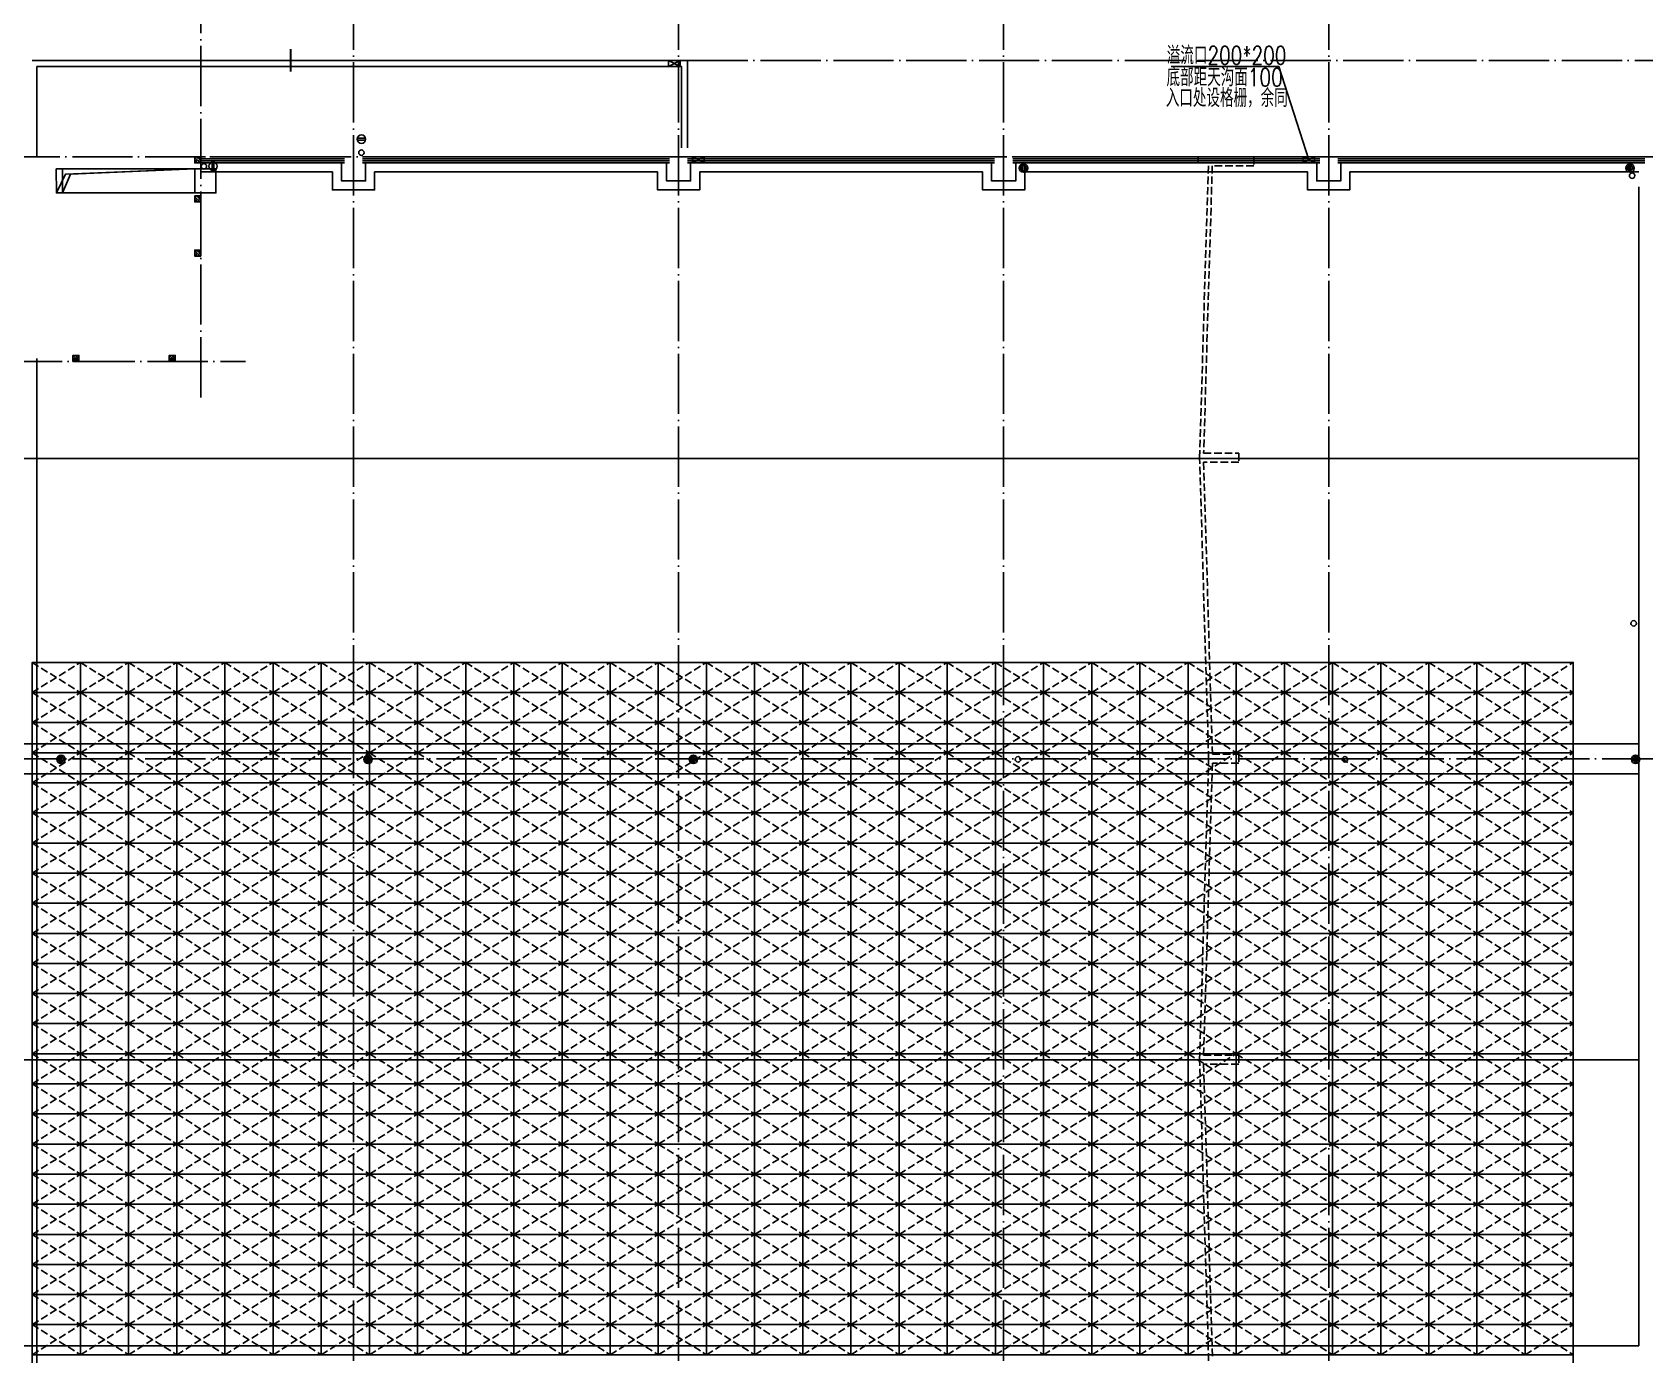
# Model space of a CAD drawing. Extents: x 6843040 to 15500510, y -6507076 to -4940511.
# Drawn here: x 9191530 to 9245105, y -5530302 to -5486363 of the extents above; entities that cross this region are included whole.
import ezdxf

# ---------------------------------------------------------------- set-up
doc = ezdxf.new("R2010")
doc.units = 0
doc.header["$LTSCALE"] = 1000
doc.header["$MEASUREMENT"] = 0
doc.linetypes.add('DASH', pattern=[0.35, 0.25, -0.1])
doc.linetypes.add('DOTE', pattern=[2.42, 2, -0.2, 0.02, -0.2])
for name, color, linetype in [('8', 8, 'Continuous'), ('AXIS', 3, 'Continuous'), ('COLUMN', 10, 'Continuous'), ('DIM_IDEN', 3, 'Continuous'), ('DIM_雨水', 3, 'Continuous'), ('DOTE', 8, 'DOTE'), ('E_LINE_6', 11, 'Continuous'), ('EQUIP_雨水斗', 7, 'Continuous'), ('FLOOR', 9, 'Continuous'), ('plan-1', 40, 'Continuous'), ('PUB_HATCH', 8, 'Continuous'), ('RAIL', 163, 'Continuous'), ('VPIPE-雨水', 4, 'Continuous'), ('建筑细线', 5, 'Continuous')]:
    doc.layers.add(name, color=color, linetype=linetype)
doc.styles.add('_HZTXT', font='SIMPLEX', dxfattribs={"width": 0.9, "bigfont": 'HZTXT'})

# ---------------------------------------------------------------- blocks, each defined once
blk = doc.blocks.new('GF')
at = {"layer": 'PUB_HATCH', "linetype": 'DASH'}
for p, q in [((4750146, -1332007), (4751746, -1331007)), ((4750146, -1331007), (4751746, -1332007))]:
    blk.add_line(p, q, dxfattribs=at)
at = {"layer": 'PUB_HATCH'}
blk.add_lwpolyline([(4751746, -1332007), (4750146, -1332007), (4750146, -1331007), (4751746, -1331007)], close=True, dxfattribs=at)
blk = doc.blocks.new('二层墙剖切符号')
at = {"layer": 'DIM_IDEN', "const_width": 75}
blk.add_lwpolyline([(7722709, -5487675), (7722709, -5486925)], dxfattribs=at)
blk = doc.blocks.new('屋面层构造柱0911')
at = {"layer": 'PUB_HATCH'}
h = blk.add_hatch(dxfattribs=at)
h.set_pattern_fill('钢筋混凝土', color=256, scale=25, angle=90, style=0)
h.set_pattern_definition([(134.999998, (-1384699.676, 809658.72), (-44.194175, -44.194172), []), (140, (-1384699.68, 809658.72), (15.68804, 179.315045), [18.75, -206.25]), (85, (-1384699.68, 809658.72), (-188.048035, -34.68783), [15, -165]), (190.4514, (-1384698.37, 809673.66), (-172.35988, 144.62735), [15.93505, -175.28553]), (136.1842, (-1384749.68, 809658.72), (41.37976, 266.81026), [28.125, -309.375]), (186.6356, (-1384746.23, 809680.95), (-243.52946, 233.66568), [23.90257, -262.92825]), (81.1842, (-1384749.68, 809658.72), (-243.52964, 233.6655), [22.5, -247.5]), (111, (-1384737.18, 809683.72), (100.65473, 149.22676), [18.75, -206.25]), (56, (-1384737.18, 809683.72), (-181.28751, 60.82884), [15, -165]), (161.4514, (-1384728.79, 809696.15), (-80.63262, 210.05566), [15.93505, -175.28553]), (127.499998, (-1384699.676, 809658.72), (-83.223463, 3.039967), [0, -163, 0, -167.5, 0, -165.625]), (97.499998, (-1384699.68, 809658.72), (-98.602926, 65.767388), [0, -95.5, 0, -159.25, 0, -63.125]), (57.499998, (-1384699.676, 809602.97), (5.638722, 133.455609), [0, -62.5, 0, -195, 0, -258.75]), (47.499998, (-1384699.68, 809577.97), (-25.02624, 145.796543), [0, -81.25, 0, -129.5, 0, -183.75])])
edge = h.paths.add_edge_path()
edge.add_line((-1065834, 1077140), (-1065634, 1077140))
edge.add_line((-1065834, 1077140), (-1065834, 1077340))
edge.add_line((-1065834, 1077340), (-1065634, 1077340))
edge.add_line((-1065634, 1077340), (-1065634, 1077140))
h = blk.add_hatch(dxfattribs=at)
h.set_pattern_fill('钢筋混凝土', color=256, scale=25, angle=90, style=0)
h.set_pattern_definition([(134.999998, (-1384699.676, 808358.72), (-44.194175, -44.194172), []), (140, (-1384699.68, 808358.72), (15.68804, 179.315045), [18.75, -206.25]), (85, (-1384699.68, 808358.72), (-188.048035, -34.68783), [15, -165]), (190.4514, (-1384698.37, 808373.66), (-172.35988, 144.62735), [15.93505, -175.28553]), (136.1842, (-1384749.68, 808358.72), (41.37976, 266.81026), [28.125, -309.375]), (186.6356, (-1384746.23, 808380.95), (-243.52946, 233.66568), [23.90257, -262.92825]), (81.1842, (-1384749.68, 808358.72), (-243.52964, 233.6655), [22.5, -247.5]), (111, (-1384737.18, 808383.72), (100.65473, 149.22676), [18.75, -206.25]), (56, (-1384737.18, 808383.72), (-181.28751, 60.82884), [15, -165]), (161.4514, (-1384728.79, 808396.15), (-80.63262, 210.05566), [15.93505, -175.28553]), (127.499998, (-1384699.676, 808358.72), (-83.223463, 3.039967), [0, -163, 0, -167.5, 0, -165.625]), (97.499998, (-1384699.68, 808358.72), (-98.602926, 65.767388), [0, -95.5, 0, -159.25, 0, -63.125]), (57.499998, (-1384699.676, 808302.97), (5.638722, 133.455609), [0, -62.5, 0, -195, 0, -258.75]), (47.499998, (-1384699.68, 808277.97), (-25.02624, 145.796543), [0, -81.25, 0, -129.5, 0, -183.75])])
edge = h.paths.add_edge_path()
edge.add_line((-1065834, 1075840), (-1065634, 1075840))
edge.add_line((-1065834, 1075840), (-1065834, 1076040))
edge.add_line((-1065834, 1076040), (-1065634, 1076040))
edge.add_line((-1065634, 1076040), (-1065634, 1075840))
h = blk.add_hatch(dxfattribs=at)
h.set_pattern_fill('钢筋混凝土', color=256, scale=25, angle=90, style=0)
h.set_pattern_definition([(134.999998, (-1384699.676, 806559.19), (-44.194175, -44.194172), []), (140, (-1384699.68, 806559.19), (15.68804, 179.315045), [18.75, -206.25]), (85, (-1384699.68, 806559.19), (-188.048035, -34.68783), [15, -165]), (190.4514, (-1384698.37, 806574.13), (-172.35988, 144.62735), [15.93505, -175.28553]), (136.1842, (-1384749.68, 806559.2), (41.37976, 266.81026), [28.125, -309.375]), (186.6356, (-1384746.23, 806581.42), (-243.52946, 233.66568), [23.90257, -262.92825]), (81.1842, (-1384749.68, 806559.2), (-243.52964, 233.6655), [22.5, -247.5]), (111, (-1384737.18, 806584.19), (100.65473, 149.22676), [18.75, -206.25]), (56, (-1384737.18, 806584.19), (-181.28751, 60.82884), [15, -165]), (161.4514, (-1384728.79, 806596.63), (-80.63262, 210.05566), [15.93505, -175.28553]), (127.499998, (-1384699.676, 806559.19), (-83.223463, 3.039967), [0, -163, 0, -167.5, 0, -165.625]), (97.499998, (-1384699.68, 806559.19), (-98.602926, 65.767388), [0, -95.5, 0, -159.25, 0, -63.125]), (57.499998, (-1384699.676, 806503.44), (5.638722, 133.455609), [0, -62.5, 0, -195, 0, -258.75]), (47.499998, (-1384699.68, 806478.44), (-25.02624, 145.796543), [0, -81.25, 0, -129.5, 0, -183.75])])
edge = h.paths.add_edge_path()
edge.add_line((-1065834, 1074041), (-1065634, 1074041))
edge.add_line((-1065834, 1074041), (-1065834, 1074241))
edge.add_line((-1065834, 1074241), (-1065634, 1074241))
edge.add_line((-1065634, 1074241), (-1065634, 1074041))
h = blk.add_hatch(dxfattribs=at)
h.set_pattern_fill('钢筋混凝土', color=256, scale=25, angle=90, style=0)
h.set_pattern_definition([(134.999998, (-1377499.696, 803058.72), (-44.194175, -44.194172), []), (140, (-1377499.7, 803058.72), (15.68804, 179.315045), [18.75, -206.25]), (85, (-1377499.7, 803058.72), (-188.048035, -34.68783), [15, -165]), (190.4514, (-1377498.39, 803073.66), (-172.35988, 144.62735), [15.93505, -175.28553]), (136.1842, (-1377549.7, 803058.72), (41.37976, 266.81026), [28.125, -309.375]), (186.6356, (-1377546.25, 803080.95), (-243.52946, 233.66568), [23.90257, -262.92825]), (81.1842, (-1377549.7, 803058.72), (-243.52964, 233.6655), [22.5, -247.5]), (111, (-1377537.2, 803083.72), (100.65473, 149.22676), [18.75, -206.25]), (56, (-1377537.2, 803083.72), (-181.28751, 60.82884), [15, -165]), (161.4514, (-1377528.8, 803096.15), (-80.63262, 210.05566), [15.93505, -175.28553]), (127.499998, (-1377499.696, 803058.72), (-83.223463, 3.039967), [0, -163, 0, -167.5, 0, -165.625]), (97.499998, (-1377499.7, 803058.72), (-98.602926, 65.767388), [0, -95.5, 0, -159.25, 0, -63.125]), (57.499998, (-1377499.696, 803002.97), (5.638722, 133.455609), [0, -62.5, 0, -195, 0, -258.75]), (47.499998, (-1377499.7, 802977.97), (-25.02624, 145.796543), [0, -81.25, 0, -129.5, 0, -183.75])])
edge = h.paths.add_edge_path()
edge.add_line((-1069684, 1070540), (-1069884, 1070540))
edge.add_line((-1069684, 1070540), (-1069684, 1070740))
edge.add_line((-1069684, 1070740), (-1069884, 1070740))
edge.add_line((-1069884, 1070740), (-1069884, 1070540))
h = blk.add_hatch(dxfattribs=at)
h.set_pattern_fill('钢筋混凝土', color=256, scale=25, angle=90, style=0)
h.set_pattern_definition([(134.999998, (-1374299.696, 803058.72), (-44.194175, -44.194172), []), (140, (-1374299.7, 803058.72), (15.68804, 179.315045), [18.75, -206.25]), (85, (-1374299.7, 803058.72), (-188.048035, -34.68783), [15, -165]), (190.4514, (-1374298.39, 803073.66), (-172.35988, 144.62735), [15.93505, -175.28553]), (136.1842, (-1374349.7, 803058.72), (41.37976, 266.81026), [28.125, -309.375]), (186.6356, (-1374346.25, 803080.95), (-243.52946, 233.66568), [23.90257, -262.92825]), (81.1842, (-1374349.7, 803058.72), (-243.52964, 233.6655), [22.5, -247.5]), (111, (-1374337.2, 803083.72), (100.65473, 149.22676), [18.75, -206.25]), (56, (-1374337.2, 803083.72), (-181.28751, 60.82884), [15, -165]), (161.4514, (-1374328.8, 803096.15), (-80.63262, 210.05566), [15.93505, -175.28553]), (127.499998, (-1374299.696, 803058.72), (-83.223463, 3.039967), [0, -163, 0, -167.5, 0, -165.625]), (97.499998, (-1374299.7, 803058.72), (-98.602926, 65.767388), [0, -95.5, 0, -159.25, 0, -63.125]), (57.499998, (-1374299.696, 803002.97), (5.638722, 133.455609), [0, -62.5, 0, -195, 0, -258.75]), (47.499998, (-1374299.7, 802977.97), (-25.02624, 145.796543), [0, -81.25, 0, -129.5, 0, -183.75])])
edge = h.paths.add_edge_path()
edge.add_line((-1066484, 1070540), (-1066684, 1070540))
edge.add_line((-1066484, 1070540), (-1066484, 1070740))
edge.add_line((-1066484, 1070740), (-1066684, 1070740))
edge.add_line((-1066684, 1070740), (-1066684, 1070540))
at = {"layer": 'COLUMN'}
for points in [[(-1065634, 1077140), (-1065834, 1077140), (-1065834, 1077340), (-1065634, 1077340)], [(-1065634, 1075840), (-1065834, 1075840), (-1065834, 1076040), (-1065634, 1076040)], [(-1065634, 1074041), (-1065834, 1074041), (-1065834, 1074241), (-1065634, 1074241)], [(-1069884, 1070540), (-1069684, 1070540), (-1069684, 1070740), (-1069884, 1070740)], [(-1066684, 1070540), (-1066484, 1070540), (-1066484, 1070740), (-1066684, 1070740)]]:
    blk.add_lwpolyline(points, close=True, dxfattribs=at)
blk = doc.blocks.new('$TwtSys$00000139')
at = {"color": 7}
for p, q in [((-19, 92, 0), (-19, -92, 0)), ((19, 92, 0), (19, -92, 0))]:
    blk.add_line(p, q, dxfattribs=at)
blk.add_circle((0, 0, 0), 93.8)
blk = doc.blocks.new('屋面层排水')
at = {"layer": '8', "color": 7, "true_color": 0xffffff}
for p, q in [((9213057, -5487502), (9212670, -5487302)), ((9213057, -5487302), (9212670, -5487502)), ((9213854, -5490702), (9213467, -5490502)), ((9213854, -5490502), (9213467, -5490702)), ((9234139, -5490702), (9233752, -5490502)), ((9234139, -5490502), (9233752, -5490702))]:
    blk.add_line(p, q, dxfattribs=at)
at = {"layer": '8', "color": 7, "const_width": 50}
for points in [[(9213057, -5487502), (9213057, -5487302), (9212670, -5487302), (9212670, -5487502)], [(9213854, -5490702), (9213854, -5490502), (9213467, -5490502), (9213467, -5490702)], [(9234139, -5490702), (9234139, -5490502), (9233752, -5490502), (9233752, -5490702)]]:
    blk.add_lwpolyline(points, close=True, dxfattribs=at)
at = {"layer": 'DIM_雨水'}
for q in [(9229376, -5487504), (9233945, -5490602)]:
    blk.add_line((9232950, -5487504), q, dxfattribs=at)
at = {"layer": 'VPIPE-雨水'}
for centre in [(9202466, -5490364), (9197234, -5490818), (9224464, -5490875), (9244617, -5490875), (9244687, -5491127), (9244738, -5506002), (9192487, -5510520), (9202688, -5510520), (9213495, -5510520), (9224282, -5510520), (9235144, -5510520), (9244803, -5510520)]:
    blk.add_circle(centre, 90, dxfattribs=at)
at = {"layer": 'EQUIP_雨水斗', "xscale": 1.5, "yscale": 1.5, "zscale": 1.5, "rotation": 270}
blk.add_blockref('$TwtSys$00000139', (9202466, -5489915), dxfattribs=at)
at = {"layer": 'EQUIP_雨水斗', "xscale": 1.5, "yscale": 1.5, "zscale": 1.5}
for p in [(9197536, -5490818), (9224464, -5490875), (9244617, -5490875), (9192487, -5510520), (9202688, -5510520), (9213495, -5510520), (9244803, -5510520)]:
    blk.add_blockref('$TwtSys$00000139', p, dxfattribs=at)
at = {"layer": 'DIM_雨水', "style": '_HZTXT', "width": 0.75}
for s, p in [('溢流口200*200', (9229226, -5487430)), ('底部距天沟面100', (9229218, -5488159)), ('入口处设格栅，余同', (9229193, -5488846))]:
    blk.add_text(s, height=600, dxfattribs=at).set_placement(p)

msp = doc.modelspace()

# ---------------------------------------------------------------- linework, layer by layer
for points in [[(9191530.3, -5487302), (9213305.3, -5487302), (9213305.3, -5490202)], [(9191680.3, -5487502), (9213105.3, -5487502), (9213105.3, -5490202)]]:
    msp.add_lwpolyline(points)
msp.add_lwpolyline([(9242730.8, -5548302), (9191530.4, -5548301.9), (9191530.4, -5507301.1), (9242730.8, -5507301.1)], close=True)
at = {"layer": 'AXIS'}
for points in [[(9197130.3, -5490702.3), (9201805.3, -5490702.5), (9201805.3, -5491302), (9202605.3, -5491302), (9202605.3, -5490702), (9212605.3, -5490702.5), (9212605.3, -5491302), (9213405.3, -5491302), (9213405.3, -5490702), (9223405.3, -5490702.5), (9223405.3, -5491302.1), (9224205.3, -5491301.9), (9224205.3, -5490701.8), (9234205.3, -5490702.5), (9234205.3, -5491302), (9235005.3, -5491302), (9235005.3, -5490702), (9244905.3, -5490702)], [(9197130.3, -5491002.3), (9201505.3, -5491002.5), (9201505.3, -5491602), (9202905.3, -5491602), (9202905.3, -5491002)], [(9202905.3, -5491002), (9212305.3, -5491002.5), (9212305.3, -5491602), (9213705.3, -5491602), (9213705.3, -5491002), (9223105.3, -5491002.5), (9223105.3, -5491602.2), (9224505.3, -5491601.8), (9224505.3, -5491001.8), (9233905.3, -5491002.5), (9233905.3, -5491602), (9235305.3, -5491602), (9235305.3, -5491002), (9244905.3, -5491002)], [(9137807.9, -5500527.1), (9244905.7, -5500526.7)], [(9131405.3, -5510002.4), (9244907.9, -5510002)], [(9131705.3, -5511002.4), (9244907.9, -5511002)], [(9126805.3, -5520502.4), (9244905.3, -5520502)], [(9126805.3, -5520902), (9127705.3, -5520902), (9127705.3, -5521201.2), (9131705.3, -5521201.2), (9131705.3, -5530002.4), (9244905.3, -5530002)]]:
    msp.add_lwpolyline(points, dxfattribs=at)
at = {"layer": 'DOTE'}
for p, q in [((9197130.3, -5498497.6), (9197130.3, -5485702.5)), ((9202205.3, -5554702), (9202205.3, -5485702.5)), ((9213005.3, -5554702), (9213005.3, -5485702.5)), ((9223805.3, -5554702), (9223805.3, -5485702.5)), ((9234605.3, -5554702), (9234605.3, -5485702.5)), ((9191530.3, -5487302), (9257205.3, -5487302)), ((9125105.3, -5490502), (9257205.3, -5490502)), ((9185680.3, -5497302), (9198614.2, -5497302)), ((9125105.3, -5510502), (9257205.3, -5510502))]:
    msp.add_line(p, q, dxfattribs=at)
at = {"layer": 'E_LINE_6'}
for points in [[(9192330.6, -5491702), (9196930.3, -5491702), (9196930.3, -5490902), (9192330.3, -5490902), (9192330.6, -5491702), (9192629.9, -5491080.2), (9196930.3, -5490902)], [(9192530.3, -5491702), (9197630.3, -5491702), (9197630.3, -5490902), (9192530.3, -5490902), (9192530.3, -5491702), (9192800.5, -5491076.7), (9196930.3, -5490902)]]:
    msp.add_lwpolyline(points, dxfattribs=at)
at = {"layer": 'FLOOR'}
for points in [[(9191680.3, -5487502), (9191680.3, -5490502.2)], [(9201905.3, -5490702), (9197130.3, -5490701.8)], [(9201905.3, -5490502), (9197430.3, -5490501.8)], [(9212705.3, -5490502), (9202505.3, -5490501.5)], [(9212705.3, -5490702), (9202505.3, -5490701.5)], [(9223505.3, -5490502), (9213305.3, -5490502)], [(9223505.3, -5490702.5), (9213305.3, -5490702)], [(9234305.3, -5490502.5), (9224105.3, -5490502)], [(9234305.3, -5490702), (9224105.3, -5490701.5)], [(9245105.3, -5490502), (9234905.3, -5490501.5)], [(9245105.3, -5490702), (9234905.3, -5490701.5)], [(9244905.3, -5491502), (9244905.3, -5530002.4)], [(9191680.3, -5497202), (9191680.3, -5549901.8)]]:
    msp.add_lwpolyline(points, dxfattribs=at)
at = {"layer": 'FLOOR', "linetype": 'DASH'}
for points in [[(9230265, -5490501.7), (9232115.1, -5490501.7), (9232115.1, -5490801.7), (9230736.1, -5490801.7), (9230449.6, -5500351.7), (9231615, -5500351.7), (9231615, -5500651.7), (9230449.6, -5500651.7), (9230740.6, -5510351.7), (9231615.1, -5510351.7), (9231615.1, -5510651.7), (9230740.6, -5510651.7), (9230449.6, -5520351.7), (9231615, -5520351.7), (9231615, -5520651.7), (9230449.6, -5520651.7), (9230740.6, -5530351.7)], [(9230615, -5530501.7), (9230315, -5520501.7), (9230615, -5510501.7), (9230315, -5500501.7), (9230609, -5490701.7), (9230265, -5490701.7), (9230265, -5490501.7)]]:
    msp.add_lwpolyline(points, dxfattribs=at)
at = {"layer": 'RAIL'}
for points in [[(9201905.3, -5490572), (9197130.3, -5490571.8)], [(9201905.3, -5490632), (9197130.3, -5490631.8)], [(9212705.3, -5490572), (9202505.3, -5490571.5)], [(9212705.3, -5490632), (9202505.3, -5490631.5)], [(9223505.3, -5490572.5), (9213305.3, -5490572)], [(9223505.3, -5490632.5), (9213305.3, -5490632)], [(9234305.3, -5490572.5), (9224105.3, -5490572)], [(9234305.3, -5490632.5), (9224105.3, -5490632)], [(9245105.3, -5490572), (9234905.3, -5490571.5)], [(9245105.3, -5490632), (9234905.3, -5490631.5)]]:
    msp.add_lwpolyline(points, dxfattribs=at)

# ---------------------------------------------------------------- block references
for p in [(4441385.2, -4176294.3), (4442985.2, -4176294.3), (4444585.2, -4176294.3), (4446185.3, -4176294.3), (4447785.3, -4176294.3), (4449385.3, -4176294.3), (4450985.3, -4176294.3), (4452585.3, -4176294.3), (4454185.3, -4176294.3), (4455785.3, -4176294.3), (4457385.3, -4176294.3), (4458985.3, -4176294.4), (4460585.5, -4176294.4), (4462185.5, -4176294.4), (4463785.5, -4176294.4), (4465385.5, -4176294.4), (4466985.5, -4176294.4), (4468585.6, -4176294.4), (4470185.6, -4176294.4), (4471785.6, -4176294.4), (4473385.6, -4176294.4), (4474985.6, -4176294.4), (4476585.6, -4176294.4), (4478185.6, -4176294.4), (4479785.6, -4176294.4), (4481385.6, -4176294.4), (4482985.6, -4176294.4), (4484585.6, -4176294.4), (4486185.6, -4176294.4), (4487785.6, -4176294.5), (4489385.6, -4176294.4), (4490985.6, -4176294.4), (4441385.2, -4177294.3), (4442985.2, -4177294.4), (4444585.2, -4177294.3), (4446185.2, -4177294.4), (4447785.2, -4177294.3), (4449385.3, -4177294.4), (4450985.3, -4177294.4), (4452585.3, -4177294.4), (4454185.3, -4177294.4), (4455785.3, -4177294.4), (4457385.3, -4177294.4), (4458985.3, -4177294.4), (4460585.5, -4177294.4), (4462185.5, -4177294.4), (4463785.5, -4177294.4), (4465385.5, -4177294.4), (4466985.5, -4177294.4), (4468585.6, -4177294.4), (4470185.6, -4177294.4), (4471785.6, -4177294.4), (4473385.6, -4177294.4), (4474985.6, -4177294.4), (4476585.6, -4177294.4), (4478185.6, -4177294.4), (4479785.6, -4177294.4), (4481385.6, -4177294.4), (4482985.6, -4177294.5), (4484585.6, -4177294.5), (4486185.6, -4177294.5), (4487785.6, -4177294.5), (4489385.6, -4177294.4), (4490985.6, -4177294.4), (4441385.2, -4178294.4), (4442985.2, -4178294.4), (4444585.2, -4178294.4), (4446185.3, -4178294.4), (4447785.3, -4178294.4), (4449385.3, -4178294.4), (4450985.3, -4178294.4), (4452585.3, -4178294.4), (4454185.3, -4178294.4), (4455785.3, -4178294.4), (4457385.3, -4178294.4), (4458985.4, -4178294.4), (4460585.5, -4178294.4), (4462185.5, -4178294.4), (4463785.5, -4178294.4), (4465385.6, -4178294.4), (4466985.6, -4178294.4), (4468585.6, -4178294.4), (4470185.6, -4178294.4), (4471785.6, -4178294.4), (4473385.6, -4178294.4), (4474985.6, -4178294.4), (4476585.6, -4178294.4), (4478185.6, -4178294.4), (4479785.6, -4178294.5), (4481385.6, -4178294.5), (4482985.6, -4178294.5), (4484585.6, -4178294.5), (4486185.6, -4178294.5), (4487785.6, -4178294.5), (4489385.6, -4178294.4), (4490985.6, -4178294.4), (4441385.2, -4179294.4), (4442985.2, -4179294.5), (4444585.2, -4179294.4), (4446185.2, -4179294.5), (4447785.2, -4179294.4), (4449385.3, -4179294.5), (4450985.3, -4179294.5), (4452585.3, -4179294.5), (4454185.3, -4179294.5), (4455785.3, -4179294.5), (4457385.3, -4179294.5), (4458985.3, -4179294.5), (4460585.4, -4179294.4), (4462185.4, -4179294.5), (4463785.4, -4179294.4), (4465385.5, -4179294.5), (4466985.5, -4179294.4), (4468585.5, -4179294.5), (4470185.5, -4179294.5), (4471785.5, -4179294.5), (4473385.5, -4179294.5), (4474985.5, -4179294.5), (4476585.5, -4179294.5), (4478185.5, -4179294.5), (4479785.5, -4179294.5), (4481385.5, -4179294.5), (4482985.5, -4179294.5), (4484585.5, -4179294.5), (4486185.5, -4179294.5), (4487785.5, -4179294.6), (4489385.5, -4179294.5), (4490985.5, -4179294.5), (4441385.2, -4180294.5), (4442985.2, -4180294.5), (4444585.2, -4180294.5), (4446185.3, -4180294.5), (4447785.3, -4180294.5), (4449385.3, -4180294.5), (4450985.3, -4180294.5), (4452585.3, -4180294.5), (4454185.3, -4180294.5), (4455785.3, -4180294.5), (4457385.3, -4180294.5), (4458985.4, -4180294.5), (4460585.4, -4180294.5), (4462185.5, -4180294.5), (4463785.5, -4180294.5), (4465385.5, -4180294.5), (4466985.5, -4180294.5), (4468585.5, -4180294.5), (4470185.5, -4180294.5), (4471785.5, -4180294.5), (4473385.5, -4180294.5), (4474985.5, -4180294.5), (4476585.5, -4180294.5), (4478185.6, -4180294.5), (4479785.5, -4180294.5), (4481385.5, -4180294.5), (4482985.6, -4180294.5), (4484585.5, -4180294.6), (4486185.5, -4180294.6), (4487785.5, -4180294.6), (4489385.5, -4180294.5), (4490985.5, -4180294.5), (4441385.1, -4181294.5), (4442985.1, -4181294.5), (4444585.1, -4181294.5), (4446185.1, -4181294.5), (4447785.1, -4181294.5), (4449385.1, -4181294.5), (4450985.1, -4181294.5), (4452585.1, -4181294.5), (4454185.1, -4181294.5), (4455785.2, -4181294.5), (4457385.2, -4181294.5), (4458985.2, -4181294.5), (4460585.4, -4181294.5), (4462185.4, -4181294.5), (4463785.4, -4181294.5), (4465385.4, -4181294.5), (4466985.4, -4181294.5), (4468585.4, -4181294.5), (4470185.4, -4181294.5), (4471785.4, -4181294.5), (4473385.4, -4181294.5), (4474985.5, -4181294.5), (4476585.5, -4181294.5), (4478185.5, -4181294.5), (4479785.5, -4181294.6), (4481385.5, -4181294.6), (4482985.5, -4181294.6), (4484585.4, -4181294.6), (4486185.4, -4181294.6), (4487785.5, -4181294.6), (4489385.4, -4181294.5), (4490985.4, -4181294.5), (4441385.1, -4182294.5), (4442985.1, -4182294.5), (4444585.1, -4182294.5), (4446185.1, -4182294.5), (4447785.1, -4182294.5), (4449385.1, -4182294.5), (4450985.1, -4182294.5), (4452585.2, -4182294.5), (4454185.2, -4182294.5), (4455785.2, -4182294.5), (4457385.2, -4182294.5), (4458985.2, -4182294.5), (4460585.4, -4182294.5), (4462185.4, -4182294.5), (4463785.4, -4182294.5), (4465385.4, -4182294.5), (4466985.4, -4182294.5), (4468585.4, -4182294.5), (4470185.4, -4182294.5), (4471785.5, -4182294.5), (4473385.5, -4182294.5), (4474985.5, -4182294.5), (4476585.5, -4182294.5), (4478185.5, -4182294.6), (4479785.5, -4182294.6), (4481385.5, -4182294.6), (4482985.5, -4182294.6), (4484585.5, -4182294.6), (4486185.5, -4182294.6), (4487785.5, -4182294.6), (4489385.4, -4182294.5), (4490985.4, -4182294.5), (4441385.1, -4183294.6), (4442985.1, -4183294.6), (4444585.1, -4183294.6), (4446185.1, -4183294.6), (4447785.1, -4183294.6), (4449385.1, -4183294.6), (4450985.1, -4183294.6), (4452585.1, -4183294.6), (4454185.1, -4183294.6), (4455785.2, -4183294.6), (4457385.2, -4183294.6), (4458985.2, -4183294.6), (4460585.3, -4183294.6), (4462185.3, -4183294.6), (4463785.3, -4183294.6), (4465385.3, -4183294.6), (4466985.3, -4183294.6), (4468585.3, -4183294.6), (4470185.3, -4183294.6), (4471785.4, -4183294.6), (4473385.4, -4183294.6), (4474985.4, -4183294.6), (4476585.4, -4183294.6), (4478185.4, -4183294.6), (4479785.4, -4183294.6), (4481385.4, -4183294.6), (4482985.4, -4183294.6), (4484585.4, -4183294.7), (4486185.4, -4183294.7), (4487785.4, -4183294.7), (4489385.4, -4183294.6), (4490985.4, -4183294.6), (4441385.1, -4184294.6), (4442985.1, -4184294.6), (4444585.1, -4184294.6), (4446185.1, -4184294.6), (4447785.1, -4184294.6), (4449385.1, -4184294.6), (4450985.1, -4184294.6), (4452585.2, -4184294.6), (4454185.2, -4184294.6), (4455785.2, -4184294.6), (4457385.2, -4184294.6), (4458985.2, -4184294.6), (4460585.3, -4184294.6), (4462185.3, -4184294.6), (4463785.3, -4184294.6), (4465385.3, -4184294.6), (4466985.3, -4184294.6), (4468585.4, -4184294.6), (4470185.4, -4184294.6), (4471785.4, -4184294.6), (4473385.4, -4184294.6), (4474985.4, -4184294.6), (4476585.4, -4184294.6), (4478185.4, -4184294.6), (4479785.4, -4184294.6), (4481385.4, -4184294.6), (4482985.4, -4184294.6), (4484585.4, -4184294.7), (4486185.4, -4184294.7), (4487785.4, -4184294.7), (4489385.4, -4184294.6), (4490985.4, -4184294.6), (4441385.2, -4185294.5), (4442985.2, -4185294.5), (4444585.2, -4185294.5), (4446185.2, -4185294.5), (4447785.2, -4185294.5), (4449385.3, -4185294.5), (4450985.3, -4185294.5), (4452585.3, -4185294.5), (4454185.3, -4185294.5), (4455785.3, -4185294.6), (4457385.3, -4185294.6), (4458985.3, -4185294.6), (4460585.5, -4185294.6), (4462185.5, -4185294.6), (4463785.5, -4185294.6), (4465385.5, -4185294.6), (4466985.5, -4185294.6), (4468585.6, -4185294.6), (4470185.6, -4185294.6), (4471785.6, -4185294.6), (4473385.6, -4185294.6), (4474985.6, -4185294.6), (4476585.6, -4185294.6), (4478185.6, -4185294.6), (4479785.6, -4185294.6), (4481385.6, -4185294.6), (4482985.6, -4185294.6), (4484585.6, -4185294.7), (4486185.6, -4185294.7), (4487785.6, -4185294.7), (4489385.6, -4185294.6), (4490985.6, -4185294.6), (4441385.2, -4186294.5), (4442985.2, -4186294.5), (4444585.2, -4186294.5), (4446185.3, -4186294.5), (4447785.3, -4186294.5), (4449385.3, -4186294.5), (4450985.3, -4186294.5), (4452585.3, -4186294.6), (4454185.3, -4186294.6), (4455785.3, -4186294.6), (4457385.3, -4186294.6), (4458985.4, -4186294.6), (4460585.5, -4186294.6), (4462185.5, -4186294.6), (4463785.5, -4186294.6), (4465385.6, -4186294.6), (4466985.6, -4186294.6), (4468585.6, -4186294.6), (4470185.6, -4186294.6), (4471785.6, -4186294.6), (4473385.6, -4186294.6), (4474985.6, -4186294.6), (4476585.6, -4186294.6), (4478185.6, -4186294.6), (4479785.6, -4186294.6), (4481385.6, -4186294.6), (4482985.6, -4186294.6), (4484585.6, -4186294.7), (4486185.6, -4186294.7), (4487785.6, -4186294.7), (4489385.6, -4186294.6), (4490985.6, -4186294.6), (4441385.2, -4187294.6), (4442985.2, -4187294.6), (4444585.2, -4187294.6), (4446185.2, -4187294.6), (4447785.2, -4187294.6), (4449385.3, -4187294.6), (4450985.3, -4187294.6), (4452585.3, -4187294.7), (4454185.3, -4187294.7), (4455785.3, -4187294.7), (4457385.3, -4187294.7), (4458985.3, -4187294.7), (4460585.4, -4187294.6), (4462185.4, -4187294.6), (4463785.4, -4187294.6), (4465385.5, -4187294.6), (4466985.5, -4187294.6), (4468585.5, -4187294.6), (4470185.5, -4187294.6), (4471785.5, -4187294.7), (4473385.5, -4187294.7), (4474985.5, -4187294.7), (4476585.5, -4187294.7), (4478185.5, -4187294.7), (4479785.5, -4187294.7), (4481385.5, -4187294.7), (4482985.5, -4187294.7), (4484585.5, -4187294.7), (4486185.5, -4187294.7), (4487785.5, -4187294.7), (4489385.5, -4187294.7), (4490985.5, -4187294.7), (4441385.2, -4188294.6), (4442985.2, -4188294.7), (4444585.2, -4188294.6), (4446185.3, -4188294.7), (4447785.3, -4188294.6), (4449385.3, -4188294.7), (4450985.3, -4188294.7), (4452585.3, -4188294.7), (4454185.3, -4188294.7), (4455785.3, -4188294.7), (4457385.3, -4188294.7), (4458985.4, -4188294.7), (4460585.4, -4188294.6), (4462185.5, -4188294.7), (4463785.5, -4188294.6), (4465385.5, -4188294.7), (4466985.5, -4188294.6), (4468585.5, -4188294.7), (4470185.5, -4188294.7), (4471785.5, -4188294.7), (4473385.5, -4188294.7), (4474985.5, -4188294.7), (4476585.5, -4188294.7), (4478185.6, -4188294.7), (4479785.5, -4188294.7), (4481385.5, -4188294.7), (4482985.6, -4188294.7), (4484585.5, -4188294.7), (4486185.5, -4188294.7), (4487785.5, -4188294.7), (4489385.5, -4188294.7), (4490985.5, -4188294.7), (4441385.1, -4189294.6), (4442985.1, -4189294.7), (4444585.1, -4189294.6), (4446185.1, -4189294.7), (4447785.1, -4189294.6), (4449385.1, -4189294.7), (4450985.1, -4189294.7), (4452585.1, -4189294.7), (4454185.1, -4189294.7), (4455785.2, -4189294.7), (4457385.2, -4189294.7), (4458985.2, -4189294.7), (4460585.4, -4189294.7), (4462185.4, -4189294.7), (4463785.4, -4189294.7), (4465385.4, -4189294.7), (4466985.4, -4189294.7), (4468585.4, -4189294.7), (4470185.4, -4189294.7), (4471785.4, -4189294.7), (4473385.4, -4189294.7), (4474985.5, -4189294.7), (4476585.5, -4189294.7), (4478185.5, -4189294.7), (4479785.5, -4189294.7), (4481385.5, -4189294.7), (4482985.5, -4189294.8), (4484585.4, -4189294.8), (4486185.4, -4189294.8), (4487785.5, -4189294.8), (4489385.4, -4189294.7), (4490985.4, -4189294.7), (4441385.1, -4190294.7), (4442985.1, -4190294.7), (4444585.1, -4190294.7), (4446185.1, -4190294.7), (4447785.1, -4190294.7), (4449385.1, -4190294.7), (4450985.1, -4190294.7), (4452585.2, -4190294.7), (4454185.2, -4190294.7), (4455785.2, -4190294.7), (4457385.2, -4190294.7), (4458985.2, -4190294.7), (4460585.4, -4190294.7), (4462185.4, -4190294.7), (4463785.4, -4190294.7), (4465385.4, -4190294.7), (4466985.4, -4190294.7), (4468585.4, -4190294.7), (4470185.4, -4190294.7), (4471785.5, -4190294.7), (4473385.5, -4190294.7), (4474985.5, -4190294.7), (4476585.5, -4190294.7), (4478185.5, -4190294.7), (4479785.5, -4190294.8), (4481385.5, -4190294.8), (4482985.5, -4190294.8), (4484585.5, -4190294.8), (4486185.5, -4190294.8), (4487785.5, -4190294.8), (4489385.4, -4190294.7), (4490985.4, -4190294.7), (4441385.1, -4191294.7), (4442985.1, -4191294.8), (4444585.1, -4191294.7), (4446185.1, -4191294.8), (4447785.1, -4191294.7), (4449385.1, -4191294.8), (4450985.1, -4191294.8), (4452585.1, -4191294.8), (4454185.1, -4191294.8), (4455785.2, -4191294.8), (4457385.2, -4191294.8), (4458985.2, -4191294.8), (4460585.3, -4191294.7), (4462185.3, -4191294.8), (4463785.3, -4191294.7), (4465385.3, -4191294.8), (4466985.3, -4191294.7), (4468585.3, -4191294.8), (4470185.3, -4191294.8), (4471785.4, -4191294.8), (4473385.4, -4191294.8), (4474985.4, -4191294.8), (4476585.4, -4191294.8), (4478185.4, -4191294.8), (4479785.4, -4191294.8), (4481385.4, -4191294.8), (4482985.4, -4191294.8), (4484585.4, -4191294.8), (4486185.4, -4191294.8), (4487785.4, -4191294.8), (4489385.4, -4191294.8), (4490985.4, -4191294.8), (4441385.1, -4192294.8), (4442985.1, -4192294.8), (4444585.1, -4192294.8), (4446185.1, -4192294.8), (4447785.1, -4192294.8), (4449385.1, -4192294.8), (4450985.1, -4192294.8), (4452585.2, -4192294.8), (4454185.2, -4192294.8), (4455785.2, -4192294.8), (4457385.2, -4192294.8), (4458985.2, -4192294.8), (4460585.3, -4192294.8), (4462185.3, -4192294.8), (4463785.3, -4192294.8), (4465385.3, -4192294.8), (4466985.3, -4192294.8), (4468585.4, -4192294.8), (4470185.4, -4192294.8), (4471785.4, -4192294.8), (4473385.4, -4192294.8), (4474985.4, -4192294.8), (4476585.4, -4192294.8), (4478185.4, -4192294.8), (4479785.4, -4192294.8), (4481385.4, -4192294.8), (4482985.4, -4192294.8), (4484585.4, -4192294.8), (4486185.4, -4192294.8), (4487785.4, -4192294.9), (4489385.4, -4192294.8), (4490985.4, -4192294.8), (4441385.2, -4193294.7), (4442985.2, -4193294.7), (4444585.2, -4193294.7), (4446185.2, -4193294.7), (4447785.2, -4193294.7), (4449385.3, -4193294.7), (4450985.3, -4193294.7), (4452585.3, -4193294.7), (4454185.3, -4193294.7), (4455785.3, -4193294.7), (4457385.3, -4193294.7), (4458985.3, -4193294.7), (4460585.5, -4193294.7), (4462185.5, -4193294.8), (4463785.5, -4193294.7), (4465385.5, -4193294.8), (4466985.5, -4193294.7), (4468585.6, -4193294.8), (4470185.6, -4193294.8), (4471785.6, -4193294.8), (4473385.6, -4193294.8), (4474985.6, -4193294.8), (4476585.6, -4193294.8), (4478185.6, -4193294.8), (4479785.6, -4193294.8), (4481385.6, -4193294.8), (4482985.6, -4193294.8), (4484585.6, -4193294.8), (4486185.6, -4193294.8), (4487785.6, -4193294.8), (4489385.6, -4193294.8), (4490985.6, -4193294.8), (4441385.2, -4194294.7), (4442985.2, -4194294.7), (4444585.2, -4194294.7), (4446185.3, -4194294.7), (4447785.3, -4194294.7), (4449385.3, -4194294.7), (4450985.3, -4194294.7), (4452585.3, -4194294.7), (4454185.3, -4194294.7), (4455785.3, -4194294.8), (4457385.3, -4194294.8), (4458985.4, -4194294.8), (4460585.5, -4194294.8), (4462185.5, -4194294.8), (4463785.5, -4194294.8), (4465385.6, -4194294.8), (4466985.6, -4194294.8), (4468585.6, -4194294.8), (4470185.6, -4194294.8), (4471785.6, -4194294.8), (4473385.6, -4194294.8), (4474985.6, -4194294.8), (4476585.6, -4194294.8), (4478185.6, -4194294.8), (4479785.6, -4194294.8), (4481385.6, -4194294.8), (4482985.6, -4194294.8), (4484585.6, -4194294.9), (4486185.6, -4194294.9), (4487785.6, -4194294.9), (4489385.6, -4194294.8), (4490985.6, -4194294.8), (4441385.2, -4195294.8), (4442985.2, -4195294.8), (4444585.2, -4195294.8), (4446185.2, -4195294.8), (4447785.2, -4195294.8), (4449385.3, -4195294.8), (4450985.3, -4195294.8), (4452585.3, -4195294.8), (4454185.3, -4195294.8), (4455785.3, -4195294.8), (4457385.3, -4195294.8), (4458985.3, -4195294.9), (4460585.4, -4195294.8), (4462185.4, -4195294.8), (4463785.4, -4195294.8), (4465385.5, -4195294.8), (4466985.5, -4195294.8), (4468585.5, -4195294.8), (4470185.5, -4195294.8), (4471785.5, -4195294.8), (4473385.5, -4195294.8), (4474985.5, -4195294.8), (4476585.5, -4195294.8), (4478185.5, -4195294.9), (4479785.5, -4195294.9), (4481385.5, -4195294.9), (4482985.5, -4195294.9), (4484585.5, -4195294.9), (4486185.5, -4195294.9), (4487785.5, -4195294.9), (4489385.5, -4195294.8), (4490985.5, -4195294.8), (4441385.2, -4196294.8), (4442985.2, -4196294.8), (4444585.2, -4196294.8), (4446185.3, -4196294.8), (4447785.3, -4196294.8), (4449385.3, -4196294.8), (4450985.3, -4196294.8), (4452585.3, -4196294.8), (4454185.3, -4196294.8), (4455785.3, -4196294.9), (4457385.3, -4196294.9), (4458985.4, -4196294.9), (4460585.4, -4196294.8), (4462185.5, -4196294.8), (4463785.5, -4196294.8), (4465385.5, -4196294.8), (4466985.5, -4196294.8), (4468585.5, -4196294.8), (4470185.5, -4196294.8), (4471785.5, -4196294.8), (4473385.5, -4196294.8), (4474985.5, -4196294.9), (4476585.5, -4196294.9), (4478185.6, -4196294.9), (4479785.5, -4196294.9), (4481385.5, -4196294.9), (4482985.6, -4196294.9), (4484585.5, -4196294.9), (4486185.5, -4196294.9), (4487785.5, -4196294.9), (4489385.5, -4196294.9), (4490985.5, -4196294.9), (4441385.1, -4197294.8), (4442985.1, -4197294.8), (4444585.1, -4197294.8), (4446185.1, -4197294.8), (4447785.1, -4197294.8), (4449385.1, -4197294.8), (4450985.1, -4197294.8), (4452585.1, -4197294.8), (4454185.1, -4197294.8), (4455785.2, -4197294.8), (4457385.2, -4197294.8), (4458985.2, -4197294.8), (4460585.4, -4197294.8), (4462185.4, -4197294.8), (4463785.4, -4197294.8), (4465385.4, -4197294.8), (4466985.4, -4197294.8), (4468585.4, -4197294.8), (4470185.4, -4197294.8), (4471785.4, -4197294.8), (4473385.4, -4197294.8), (4474985.5, -4197294.9), (4476585.5, -4197294.9), (4478185.5, -4197294.9), (4479785.5, -4197294.9), (4481385.5, -4197294.9), (4482985.5, -4197294.9), (4484585.4, -4197294.9), (4486185.4, -4197294.9), (4487785.5, -4197294.9), (4489385.4, -4197294.9), (4490985.4, -4197294.9), (4441385.1, -4198294.8), (4442985.1, -4198294.8), (4444585.1, -4198294.8), (4446185.1, -4198294.8), (4447785.1, -4198294.8), (4449385.1, -4198294.8), (4450985.1, -4198294.8), (4452585.2, -4198294.8), (4454185.2, -4198294.8), (4455785.2, -4198294.8), (4457385.2, -4198294.8), (4458985.2, -4198294.8), (4460585.4, -4198294.8), (4462185.4, -4198294.8), (4463785.4, -4198294.8), (4465385.4, -4198294.8), (4466985.4, -4198294.8), (4468585.4, -4198294.8), (4470185.4, -4198294.8), (4471785.5, -4198294.9), (4473385.5, -4198294.9), (4474985.5, -4198294.9), (4476585.5, -4198294.9), (4478185.5, -4198294.9), (4479785.5, -4198294.9), (4481385.5, -4198294.9), (4482985.5, -4198294.9), (4484585.5, -4198294.9), (4486185.5, -4198294.9), (4487785.5, -4198294.9), (4489385.4, -4198294.9), (4490985.4, -4198294.9)]:
    msp.add_blockref('GF', p)
at = {"layer": 'plan-1'}
for name, p in [('屋面层排水', (0, 0)), ('二层墙剖切符号', (1477407.8, 0))]:
    msp.add_blockref(name, p, dxfattribs=at)
at = {"layer": '建筑细线'}
msp.add_blockref('屋面层构造柱0911', (10262764.2, -6567842.2), dxfattribs=at)

doc.saveas('drawing.dxf')
